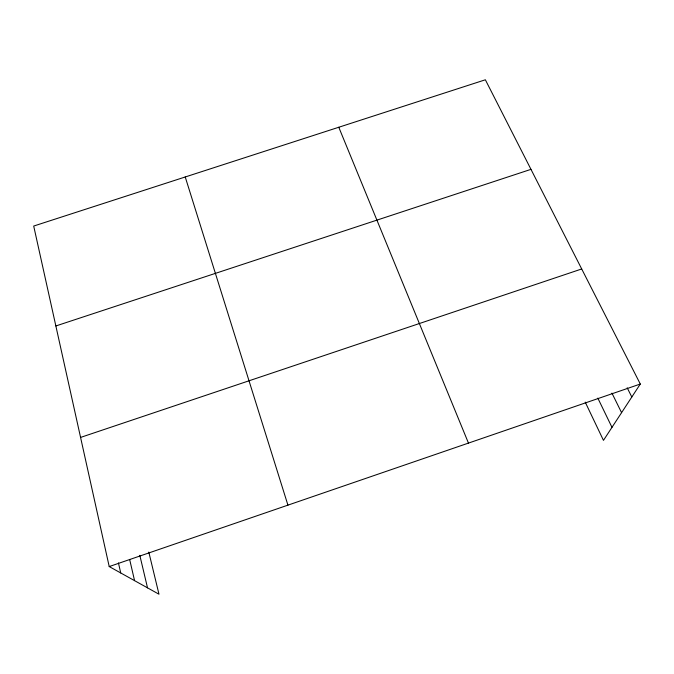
<?xml version="1.0" encoding="UTF-8"?>
<svg xmlns="http://www.w3.org/2000/svg" width="674" height="674" viewBox="0 0 674 674"><rect width="100%" height="100%" fill="white"/><g stroke="black" fill="none" stroke-linecap="round" stroke-linejoin="round"><path stroke-width="1.01" d="M148.802 552.082L158.98 594.215L109.213 566.564L33.7 226.051L485.364 79.785L640.3 384.037L603.466 440.366L585.217 402.117M109.213 566.564L640.3 384.037M80.577 437.418L581.704 268.968M55.858 325.963L530.969 169.351M627.191 387.794L631.816 397.011M611.95 393.127L621.58 412.665M597.83 398.132L611.984 427.35M338.778 127.251L468.464 443.096M185.232 176.976L287.933 505.146M139.813 555.334L147.522 587.846M129.652 559.445L134.564 580.651M118.439 562.891L120.722 572.959"/></g></svg>
